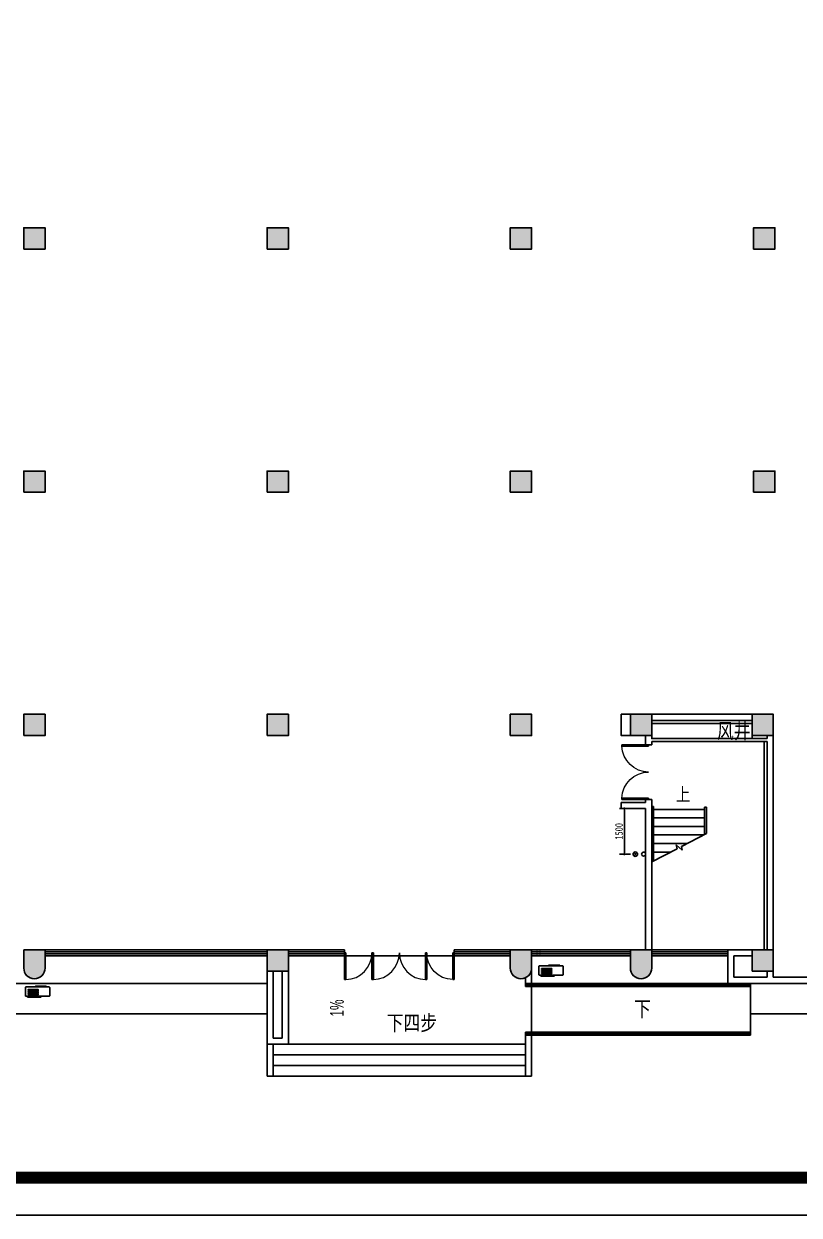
# Model space of a CAD drawing. Header units: inches. Extents: x -584 to 1446124, y -108140 to 99637.
# Drawn here: x 922673 to 948173, y -108140 to -68959 of the extents above; entities that cross this region are included whole.
import ezdxf

# ---------------------------------------------------------------- set-up
doc = ezdxf.new("R2010")
doc.units = ezdxf.units.IN
doc.header["$MEASUREMENT"] = 0
doc.linetypes.add('DASH', pattern=[0.35, 0.25, -0.1])
for name, color, linetype in [('COLUMN', 6, 'Continuous'), ('CURTWALL', 4, 'Continuous'), ('DIM_SYMB', 3, 'Continuous'), ('GROUND', 34, 'Continuous'), ('LG', 84, 'Continuous'), ('PUB_HATCH', 8, 'Continuous'), ('PUB_TEXT', 151, 'Continuous'), ('STAIR', 6, 'Continuous'), ('WALL', 7, 'Continuous'), ('WINDOW', 3, 'Continuous'), ('供排水', 4, 'Continuous'), ('外框', 7, 'Continuous'), ('电位', 1, 'Continuous'), ('空调', 205, 'Continuous'), ('空调孔', 30, 'Continuous')]:
    doc.layers.add(name, color=color, linetype=linetype)
doc.styles.add('_TCH_DIM', font='stylu.ttf')
doc.styles.get("Standard").update_dxf_attribs({"font": '', "width": 0.7, "height": 250})
doc.styles.get('Standard').set_extended_font_data('NSimSun')
doc.dimstyles.new('电路', dxfattribs={"dimscale": 80, "dimtxt": 2.5, "dimasz": 1, "dimexe": 2, "dimexo": 1, "dimtad": 1, "dimdec": 0, "dimtxsty": 'Standard', "dimblk": 'DOT', "dimcen": 1, "dimclrd": 6, "dimclre": 6, "dimclrt": 6, "dimadec": 0, "dimazin": 0, "dimtfac": 1, "dimtdec": 0, "dimtmove": 0, "dimatfit": 3, "dimfxl": 0, "dimarcsym": 0})

# ---------------------------------------------------------------- blocks, each defined once
blk = doc.blocks.new('A$C4EB5717C')
at = {"layer": '空调'}
for p, q in [((520, 110), (520, 120)), ((883, 100), (530, 100)), ((893, 120), (893, 110))]:
    blk.add_line(p, q, dxfattribs=at)
blk.add_lwpolyline([(220, 120), (980, 120, 0.414214), (1000, 140), (1000, 410, 0.414214), (980, 430), (220, 430, 0.414214), (200, 410), (200, 140, 0.414214)], format="xyb", close=True, dxfattribs=at)
for points in [[(269, 459), (709, 459), (709, 444), (269, 444)], [(290, 372), (626, 372), (626, 343), (290, 343)], [(290, 306), (626, 306), (626, 277), (290, 277)], [(290, 240), (626, 240), (626, 211), (290, 211)]]:
    blk.add_lwpolyline(points, close=True, dxfattribs=at)
for centre, start, end in [((530, 110), 180, 270), ((883, 110), 270, 0)]:
    blk.add_arc(centre, 10, start, end, dxfattribs=at)
blk = doc.blocks.new('_FZH')
at = {"layer": 'WALL'}
blk.add_lwpolyline([(-0.5, -0.5), (0.5, -0.5), (0.5, 0.5), (-0.5, 0.5)], close=True, dxfattribs=at)
blk.add_solid([(-0.5, -0.5), (0.5, -0.5), (-0.5, 0.5), (0.5, 0.5)], dxfattribs=at)
blk = doc.blocks.new('$DorLib2D$00000002')
for p, q in [((-0.5, 0), (-0.5, 0.4875)), ((-0.475, 0.4875), (-0.5, 0.4875)), ((-0.475, 0), (-0.475, 0.4875)), ((0.475, 0), (0.475, 0.4875)), ((0.475, 0.4875), (0.5, 0.4875)), ((0.5, 0), (0.5, 0.4875)), ((-0.5, 0), (-0.475, 0)), ((0.5, 0), (0.475, 0))]:
    blk.add_line(p, q)
at = {"lineweight": 13}
for centre, start, end in [((-0.4875, 0), 0, 88.53072), ((0.4875, 0), 91.46928, 180)]:
    blk.add_arc(centre, 0.4875, start, end, dxfattribs=at)
blk = doc.blocks.new('$DorLib2D$00000001')
for p, q in [((0.45, 0.975), (0.5, 0.975)), ((0.45, 0), (0.45, 0.975)), ((0.5, 0), (0.5, 0.975)), ((0.5, 0), (0.45, 0))]:
    blk.add_line(p, q)
at = {"lineweight": 13}
blk.add_arc((0.475, 0), 0.975, 91.4693, 180, dxfattribs=at)
blk = doc.blocks.new('$WINLIB2D$00000001')
at = {"color": 0}
for points in [[(-0.5, 0.5), (-0.5, -0.5)], [(-0.5, 0.5), (0.5, 0.5)], [(0.5, -0.5), (0.5, 0.5)], [(0.5, 0.1667), (-0.5, 0.1667)], [(0.5, -0.1667), (-0.5, -0.1667)], [(-0.5, -0.5), (0.5, -0.5)]]:
    blk.add_lwpolyline(points, dxfattribs=at)
blk = doc.blocks.new('A$C4B041D0B')
at = {"layer": '供排水', "color": 14}
for p, q in [((393, 128), (287, 22)), ((287, 128), (393, 22))]:
    blk.add_line(p, q, dxfattribs=at)
at = {"layer": '供排水'}
for centre, radius in [((65, 75), 65.2), ((340, 75), 75)]:
    blk.add_circle(centre, radius, dxfattribs=at)
blk = doc.blocks.new('_DOT')
at = {"color": 0, "linetype": 'ByBlock'}
blk.add_line((-0.5, 0), (-1, 0), dxfattribs=at)
at = {"color": 0, "linetype": 'ByBlock', "const_width": 0.5}
blk.add_lwpolyline([(-0.25, 0, 1), (0.25, 0, 1)], format="xyb", close=True, dxfattribs=at)
blk = doc.blocks.new('*D702')
at = {"layer": 'Defpoints', "color": 0, "transparency": 16777216}
for p in [(942423, -94766), (942708, -94766), (942708, -96266)]:
    blk.add_point(p, dxfattribs=at)
at = {"layer": '电位', "color": 6, "lineweight": -2, "transparency": 16777216}
for p, q in [((942628, -94766), (942263, -94766)), ((942423, -96186), (942423, -94846)), ((942628, -96266), (942263, -96266))]:
    blk.add_line(p, q, dxfattribs=at)
at = {"layer": '电位', "color": 6, "lineweight": -2, "transparency": 16777216, "xscale": 80, "yscale": 80, "zscale": 80}
for p, rotation in [((942423, -94766), 90), ((942423, -96266), 270)]:
    blk.add_blockref('_DOT', p, dxfattribs=dict(at, rotation=rotation))
at = {"layer": '电位', "color": 6, "transparency": 16777216, "insert": (942248, -95516), "char_height": 250, "attachment_point": 5, "rotation": 90}
blk.add_mtext('1500', dxfattribs=at)

msp = doc.modelspace()

# ---------------------------------------------------------------- hatches: boundary and pattern name
at = {"layer": 'PUB_HATCH'}
for points in [[(923372.9, -100015.8), (923372.9, -99415.8), (922672.9, -99415.8), (922672.9, -100015.8, 1)], [(939372.9, -100015.8), (939372.9, -99415.8), (938672.9, -99415.8), (938672.9, -100015.8, 1)], [(943322.9, -100015.8), (943322.9, -99415.8), (942622.9, -99415.8), (942622.9, -100015.8, 1)]]:
    msp.add_hatch(color=256, dxfattribs=at).paths.add_polyline_path(points)

# ---------------------------------------------------------------- linework, layer by layer
at = {"linetype": 'DASH'}
msp.add_line((947022.9, -99415.8), (947022.9, -92565.8), dxfattribs=at)
msp.add_lwpolyline([(946622.9, -92465.8), (943322.9, -92465.8), (943322.9, -91965.8), (946622.9, -91965.8)], close=True)
at = {"layer": 'COLUMN'}
for p, q in [((923372.9, -99415.8), (922672.9, -99415.8)), ((922672.9, -99415.8), (922672.9, -100015.8)), ((923372.9, -100015.8), (923372.9, -99415.8)), ((939372.9, -99415.8), (938672.9, -99415.8)), ((938672.9, -99415.8), (938672.9, -100015.8)), ((939372.9, -100015.8), (939372.9, -99415.8)), ((943322.9, -99415.8), (942622.9, -99415.8)), ((942622.9, -99415.8), (942622.9, -100015.8)), ((943322.9, -100015.8), (943322.9, -99415.8))]:
    msp.add_line(p, q, dxfattribs=at)
for centre in [(923022.9, -100015.8), (939022.9, -100015.8), (942972.9, -100015.8)]:
    msp.add_arc(centre, 350, 180, 0, dxfattribs=at)
at = {"layer": 'CURTWALL'}
for p, q in [((933222.9, -99415.8), (931372.9, -99415.8)), ((931372.9, -99482.5), (933222.9, -99482.5)), ((933222.9, -99615.8), (933222.9, -99415.8)), ((938672.9, -99415.8), (936822.9, -99415.8)), ((936822.9, -99415.8), (936822.9, -99615.8)), ((936822.9, -99482.5), (938672.9, -99482.5)), ((931372.9, -99549.1), (933222.9, -99549.1)), ((931372.9, -99615.8), (933222.9, -99615.8)), ((936822.9, -99549.1), (938672.9, -99549.1)), ((936822.9, -99615.8), (938672.9, -99615.8))]:
    msp.add_line(p, q, dxfattribs=at)
at = {"layer": 'DIM_SYMB'}
for points in [[(944222.9, -94655.8, 0, 0, 0), (944222.9, -95525.8, 104, 0, 0), (944222.9, -95915.8, 0, 0, 0)], [(933333.5, -100927.2, 0, 0, 0), (933333.5, -101429.3, 104, 0, 0), (933333.5, -101819.3, 0, 0, 0)], [(943126, -101344.3, 0, 0, 0), (944662.4, -101344.3, 120, 0, 0), (945112.4, -101344.3, 0, 0, 0)], [(935022.9, -102228.3, 0, 0, 0), (935022.9, -103115.8, 120, 0, 0), (935022.9, -103565.8, 0, 0, 0)]]:
    msp.add_lwpolyline(points, format="xyseb", dxfattribs=at)
at = {"layer": 'GROUND', "linetype": 'DASH'}
for points in [[(946572.9, -101515.8), (956684.9, -101515.8), (960703.9, -85396.6), (961965.2, -85711.1), (958844.4, -98227.9)], [(930672.9, -101515.8), (909622.9, -101515.8)]]:
    msp.add_lwpolyline(points, dxfattribs=at)
at = {"layer": 'LG'}
for points in [[(939172.9, -100590.8), (946547.9, -100590.8), (946547.9, -100540.8), (939172.9, -100540.8)], [(939172.9, -102190.8), (946547.9, -102190.8), (946547.9, -102140.8), (939172.9, -102140.8)]]:
    msp.add_lwpolyline(points, dxfattribs=at)
at = {"layer": 'STAIR'}
for p, q in [((943322.9, -94695.8), (943322.9, -96523.5)), ((943382.9, -94695.8), (943322.9, -94695.8)), ((943322.9, -94795.8), (943322.9, -96523.5)), ((943382.9, -94695.8), (943382.9, -96492.3)), ((945062.9, -94795.8), (943382.9, -94795.8)), ((945062.9, -94725.8), (945062.9, -95619.3)), ((945122.9, -94725.8), (945062.9, -94725.8)), ((945122.9, -94725.8), (945122.9, -95588.2)), ((945122.9, -94795.8), (945122.9, -95588.2)), ((945062.9, -95075.8), (943382.9, -95075.8)), ((945062.9, -95355.8), (943382.9, -95355.8)), ((944302.6, -96014.4), (945122.9, -95588.2)), ((945031.2, -95635.8), (943382.9, -95635.8)), ((944492.3, -95915.8), (943382.9, -95915.8)), ((944160.9, -96088), (944131.8, -95956.2)), ((944131.8, -95956.2), (944329.9, -96138.1)), ((943322.9, -96523.5), (944160.9, -96088)), ((943953.5, -96195.8), (943382.9, -96195.8)), ((944329.9, -96138.1), (944302.6, -96014.4)), ((943414.6, -96475.8), (943382.9, -96475.8)), ((939372.9, -99946.1), (939372.9, -103565.8)), ((911322.9, -100515.8), (930672.9, -100515.8)), ((939172.9, -100332), (939172.9, -100615.8)), ((939172.9, -100515.8), (945822.9, -100515.8)), ((939372.9, -102115.8), (939372.9, -100615.8)), ((946572.9, -102215.8), (946572.9, -100515.8)), ((939172.9, -102115.8), (939172.9, -103565.8)), ((930672.9, -102515.8), (930672.9, -103565.8)), ((930872.9, -102515.8), (939172.9, -102515.8)), ((930872.9, -102515.8), (930872.9, -103565.8)), ((930872.9, -102865.8), (939172.9, -102865.8)), ((930872.9, -103215.8), (939172.9, -103215.8)), ((930672.9, -103565.8), (939372.9, -103565.8))]:
    msp.add_line(p, q, dxfattribs=at)
at = {"layer": 'STAIR', "ltscale": 3}
for p, q in [((939172.9, -100515.8), (946572.9, -100515.8)), ((939172.9, -100615.8), (946572.9, -100615.8)), ((946572.9, -102115.8), (939172.9, -102115.8)), ((939172.9, -102215.8), (946572.9, -102215.8))]:
    msp.add_line(p, q, dxfattribs=at)
at = {"layer": 'WALL'}
for p, q in [((943322.9, -91665.8), (946622.9, -91665.8)), ((943322.9, -91865.8), (946622.9, -91865.8)), ((943122.9, -92465.8), (943122.9, -92365.8)), ((943122.9, -92465.8), (943122.9, -92665.8)), ((943322.9, -92465.8), (943322.9, -92365.8)), ((943322.9, -92465.8), (947122.9, -92465.8)), ((947122.9, -92465.8), (947122.9, -92365.8)), ((947322.9, -92465.8), (947322.9, -92365.8)), ((947322.9, -99415.8), (947322.9, -92465.8)), ((943122.9, -92665.8), (943322.9, -92665.8)), ((943322.9, -92665.8), (943322.9, -92565.8)), ((943322.9, -92565.8), (947122.9, -92565.8)), ((947122.9, -99415.8), (947122.9, -92565.8)), ((942322.9, -94565.8), (943122.9, -94565.8)), ((942322.9, -94565.8), (942322.9, -94765.8)), ((942322.9, -94765.8), (943122.9, -94765.8)), ((943322.9, -94465.8), (943122.9, -94465.8)), ((943122.9, -94465.8), (943122.9, -94565.8)), ((943122.9, -99415.8), (943122.9, -94765.8)), ((943322.9, -94665.8), (943322.9, -94465.8)), ((943322.9, -99415.8), (943322.9, -94665.8)), ((945922.9, -99415.8), (945822.9, -99415.8)), ((945822.9, -99415.8), (945822.9, -99615.8)), ((945922.9, -99415.8), (946622.9, -99415.8)), ((945822.9, -100515.8), (945822.9, -99615.8)), ((946022.9, -100315.8), (946022.9, -99615.8)), ((946022.9, -99615.8), (946622.9, -99615.8)), ((930672.9, -100115.8), (930672.9, -102515.8)), ((930872.9, -100115.8), (930872.9, -102315.8)), ((931172.9, -100115.8), (931172.9, -102315.8)), ((931372.9, -100115.8), (931372.9, -102515.8)), ((947122.9, -100315.8), (947122.9, -100115.8)), ((947322.9, -100315.8), (947322.9, -100115.8)), ((945822.9, -100515.8), (947222.9, -100515.8)), ((946022.9, -100315.8), (947122.9, -100315.8)), ((947222.9, -100515.8), (948722.9, -100515.8)), ((948722.9, -100315.8), (947322.9, -100315.8)), ((930672.9, -102515.8), (931372.9, -102515.8)), ((930872.9, -102315.8), (931172.9, -102315.8))]:
    msp.add_line(p, q, dxfattribs=at)
msp.add_lwpolyline([(942622.9, -91665.8), (942322.9, -91665.8), (942322.9, -92365.8), (942622.9, -92365.8)], dxfattribs=at)
at = {"layer": 'WINDOW'}
for p, q in [((933222.9, -99615.8), (934122.9, -99615.8)), ((934122.9, -99615.8), (935922.9, -99615.8)), ((935922.9, -99615.8), (936822.9, -99615.8))]:
    msp.add_line(p, q, dxfattribs=at)
at = {"layer": '外框', "lineweight": -2}
msp.add_line((1010552, -108139.7), (876614.6, -108139.7), dxfattribs=at)
at = {"layer": '外框', "lineweight": -2, "const_width": 391.5}
msp.add_lwpolyline([(881818.3, -106904.3), (1005149.3, -106904.3, 0.4142136), (1009064.5, -102989), (1009064.5, -19466.2, 0.4142136), (1005149.3, -15550.9), (881818.3, -15550.9, 0.4142136), (877903, -19466.2), (877903, -102989, 0.4142136)], format="xyb", close=True, dxfattribs=at)
at = {"layer": '空调孔', "const_width": 20}
msp.add_lwpolyline([(939549, -99615.8), (939649, -99615.8), (939649, -99415.8), (939549, -99415.8)], close=True, dxfattribs=at)

# ---------------------------------------------------------------- block references
at = {"layer": 'COLUMN', "xscale": 700, "yscale": 700, "zscale": 700}
for p in [(923022.9, -76015.8), (931022.9, -76015.8), (939022.9, -76015.8), (947022.9, -76015.8), (923022.9, -84015.8), (931022.9, -84015.8), (939022.9, -84015.8), (947022.9, -84015.8), (923022.9, -92015.8), (931022.9, -92015.8), (939022.9, -92015.8), (942972.9, -92015.8), (946972.9, -92015.8), (931022.9, -99765.8), (946972.9, -99765.8)]:
    msp.add_blockref('_FZH', p, dxfattribs=at)
at = {"layer": 'WINDOW', "xscale": -1800, "yscale": 1800, "zscale": -1800, "rotation": 89.99999999997034}
msp.add_blockref('$DorLib2D$00000002', (943222.9, -93565.8), dxfattribs=at)
at = {"layer": 'WINDOW'}
for name, p, xscale, yscale, zscale in [('$WINLIB2D$00000001', (927022.9, -99515.8), 7300, 200, 7300), ('$DorLib2D$00000001', (933672.9, -99515.8), -900, -900, -900), ('$DorLib2D$00000002', (935022.9, -99515.8), -1800, -1800, -1800), ('$DorLib2D$00000001', (936372.9, -99515.8), 900, -900, 900), ('$WINLIB2D$00000001', (940997.9, -99515.8), 3250, 200, 3250), ('$WINLIB2D$00000001', (944572.9, -99515.8), 2500, 200, 2500)]:
    msp.add_blockref(name, p, dxfattribs=dict(at, xscale=xscale, yscale=yscale, zscale=zscale))
at = {"layer": '供排水', "rotation": 180}
msp.add_blockref('A$C4B041D0B', (943122.9, -96190.8), dxfattribs=at)
at = {"layer": '空调', "extrusion": (0, 0, -1), "zscale": -1, "rotation": 180}
for p in [(-939411.1, -99816.1), (-922523.2, -100510.9)]:
    msp.add_blockref('A$C4EB5717C', p, dxfattribs=at)

# ---------------------------------------------------------------- texts
at = {"layer": 'PUB_TEXT', "style": '_TCH_DIM', "width": 0.8}
for s, height, p in [('风井', 506.38, (945467, -92465.5)), ('上', 438.9, (944114.5, -94519.3)), ('下', 506.4, (942740.6, -101606.8)), ('下四步', 506.38, (934607.4, -102070.8))]:
    msp.add_text(s, height=height, dxfattribs=at).set_placement(p)
at = {"layer": 'PUB_TEXT', "style": '_TCH_DIM', "width": 0.64}
msp.add_text('1%', height=455, rotation=90, dxfattribs=at).set_placement((933197, -101609))

# ---------------------------------------------------------------- dimensions: what is measured, and where the dimension line sits
at = {"layer": '电位', "color": 1}
dim = msp.add_linear_dim(base=(942422.6, -94765.8), p1=(942707.9, -96265.8), p2=(942707.9, -94765.8), angle=90, dimstyle='电路', dxfattribs=at)
dim.commit()
dim.dimension.update_dxf_attribs({"geometry": '*D702', "text_midpoint": (942247.6, -95515.8)})

doc.saveas('drawing.dxf')
